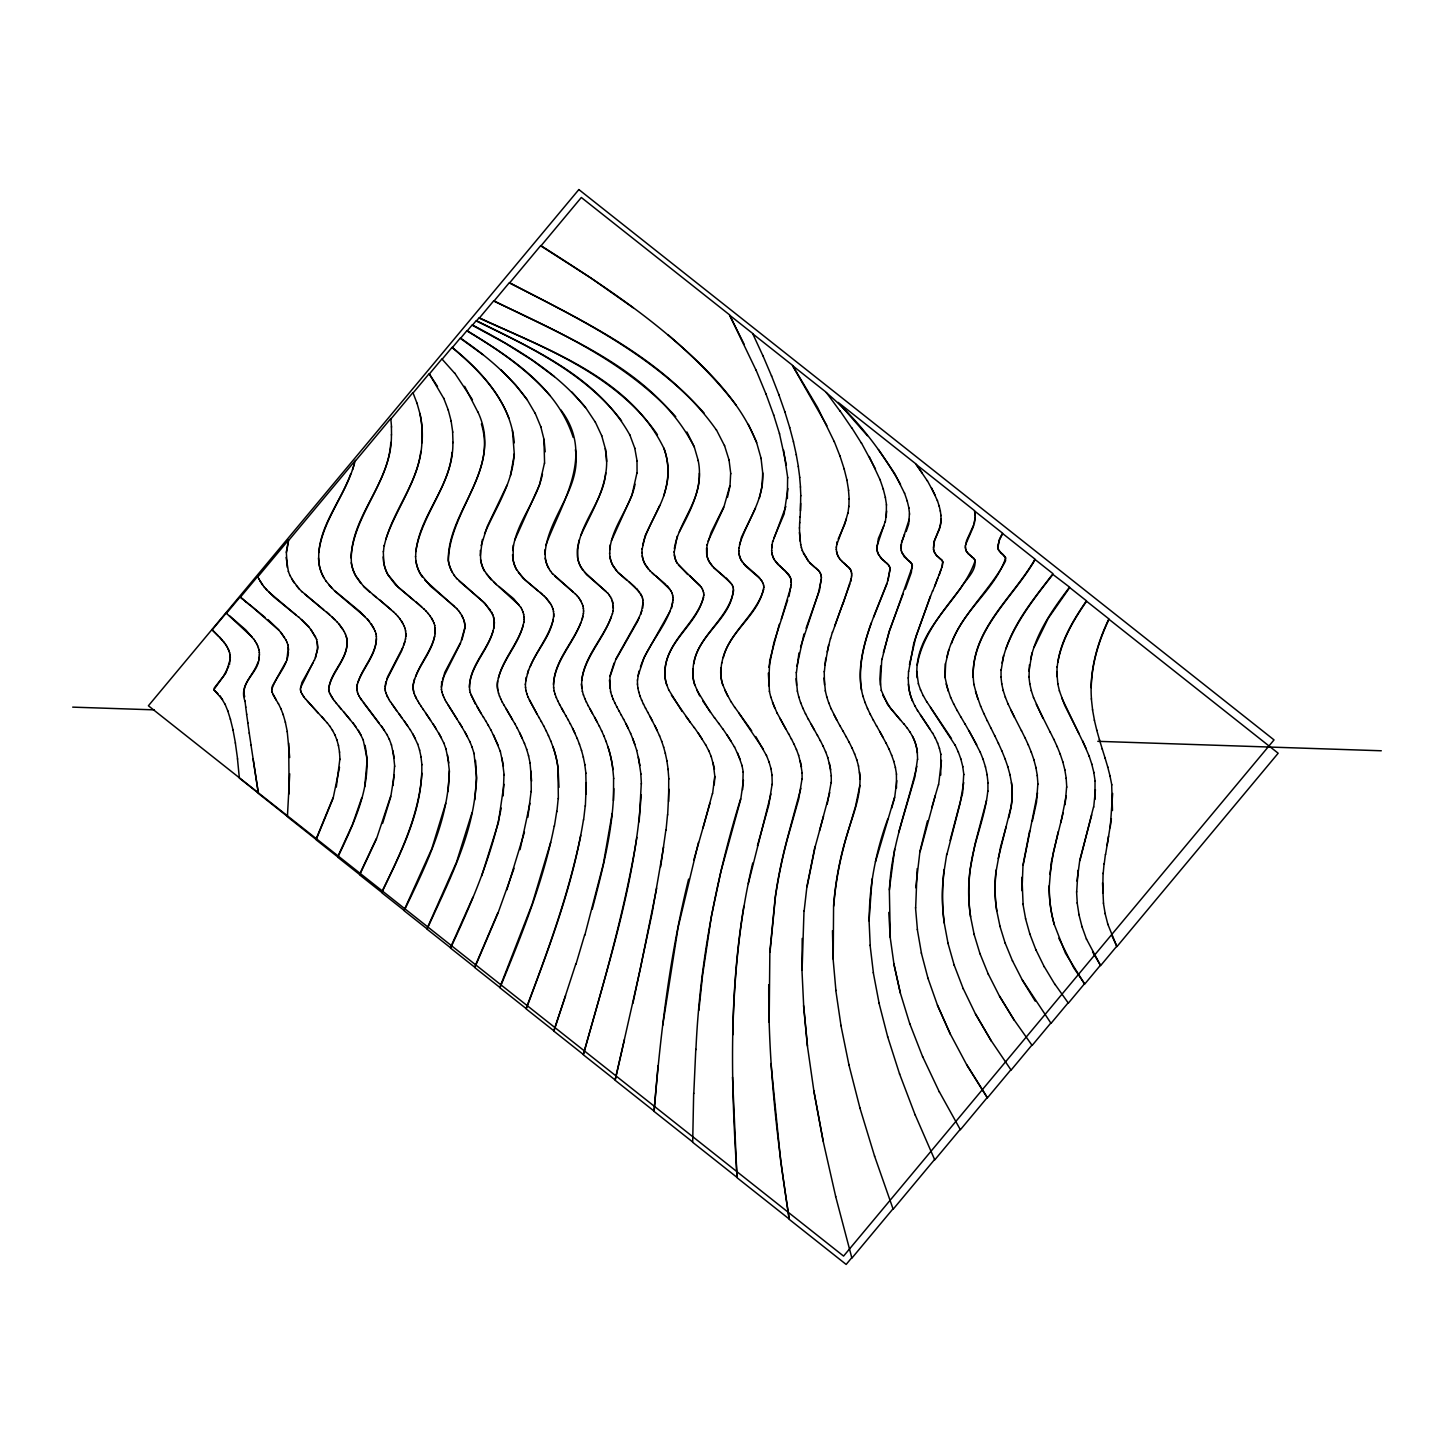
<?xml version="1.0" encoding="UTF-8"?>
<svg xmlns="http://www.w3.org/2000/svg" width="1454" height="1454" viewBox="0 0 1454 1454"><rect width="100%" height="100%" fill="white"/><g stroke="black" fill="none" stroke-linecap="round" stroke-linejoin="round"><path stroke-width="1.5" d="M802.135 779.399L802.026 772.619M941.465 760.369L938.593 784.978M973.089 677.4C972.126 630.273 1011.602 599.048 1033.921 561.698A65.703 63.921 -17.3 0 0 1035.048 559.499L1052.987 573.694M821.346 577.638L819.511 590.251L806.061 628.328M391.526 435.073L391.417 426.694M503.993 774.437L503.193 795.901M637.524 684.361L637.415 679.781M771.711 550.793L771.929 544.578M799.409 527.729L800.136 541.179M915.656 907.968L917.201 868.601M405.83 633.272L405.593 639.197M405.939 636.398L405.521 630.654M469.388 687.342C470.133 663.151 493.506 646.212 494.433 622.058M637.07 473.313L636.997 460.863M800.7 495.505L800.518 510.827M553.738 613.661C553.192 633.635 537.362 648.775 530.274 666.623M553.847 616.732L553.447 611.134M641.287 783.615L639.178 821.819M1021.962 877.235L1023.107 904.515M1021.998 890.739L1023.016 864.803L1029.632 830.979M763.804 586.907C759.715 614.37 730.035 630.382 723.347 657.572M802.208 938.43L801.954 969.945L803.68 1005.986L807.497 1046.08M802.081 970.363L804.007 910.677M831.288 782.761L831.234 775.727M987.938 791.394L987.92 782.615M586.307 782.597L585.362 806.188M586.271 793.884L585.798 773.001M1001.061 677.164L1001.043 669.767M609.444 680.018L610.662 692.031M768.33 673.147L769.493 691.595M796.265 672.311L796.592 685.288M693.667 1093.154L692.686 1142.299L736.996 1177.376L732.507 1077.123M824.218 671.457L824.527 684.852M449.286 770.911C448.504 820.801 425.204 866.711 404.176 910.767L426.949 928.779L456.592 861.931L472.023 812.641M909.441 513.807L908.695 524.076L906.169 531.564M350.941 557.863C353.522 513.716 392.362 480.056 391.399 434.655M383.311 551.411L383.747 562.334A39.385 38.313 -17.3 0 0 388.073 575.039L395.615 584.926L413.663 600.157M415.626 556.755C416.68 518.805 449.05 490.234 452.03 452.358M480.329 550.43L480.711 560.026A34.46 33.515 -17.3 0 0 484.509 571.149M480.329 555.646L482.383 539.525M544.996 549.776L545.359 558.5A31.17 30.334 -17.3 0 0 548.794 568.55M545.014 554.519C546.995 517.46 581.818 488.726 575.402 449.686M609.699 553.411L610.244 544.886M642.05 552.847L642.014 548.776M300.469 689.251L301.85 682.598L313.137 662.551M531.255 791.667L531.055 771.22M668.913 789.195L667.659 815.003M668.64 801.536L668.731 778.653M791.285 584.926L791.103 580.455M1037.847 783.997L1036.52 802.154L1032.322 821.183M1076.687 891.993L1078.032 870.292M643.122 602.447L640.941 614.188M674.202 552.175L677.201 536.199M706.535 548.031L706.662 554.119A22.464 21.865 -17.3 0 0 709.152 561.498L713.696 567.714L724.637 576.874M738.886 551.066L738.868 547.685M848.918 506.774L849.063 498.74M869.201 921.018C869.092 886.249 875.799 851.753 887.74 819.147M289.728 773.801L287.401 816.748L315.972 839.358L332.966 797.973M289.146 793.866L288.692 743.121M441.289 687.16L444.724 672.53L460.391 642.795M613.788 788.541C613.061 829.598 602.628 869.656 592.251 909.132M613.479 800.627L613.588 778.235M732.761 1034.921C734.106 977.179 739.323 919.273 752.754 863.004M800.645 503.338L800.136 517.188M394.579 765.967L393.053 785.487M890.102 569.732L886.958 583.836L873.6 617.296M965.365 545.486L965.529 548.521M339.854 759.152L336.31 787.087M356.848 686.215L357.066 690.432M703.791 594.831C699.174 623.075 667.113 639.742 665.096 669.694A38.404 37.368 -17.3 0 0 666.841 685.143M799.536 528.147L799.645 522.513M908.332 678.164L908.514 671.13M693.794 1093.572L695.794 1049.279M1066.636 786.85L1065.091 804.734M544.596 463.408L543.923 439.253M553.465 684.452C555.046 658.807 576.711 640.451 582.872 616.296M435.309 633.635L434.673 625.22M558.354 798.809L557.954 767.912A105.506 102.634 -17.3 0 0 552.92 746.665M583.49 613.861L583.508 610.771M1103.077 873.109L1102.714 893.229M1112.474 810.532L1111.674 784.56M641.196 794.702C635.289 883.741 606.736 969.291 583.399 1054.841L615.06 1079.904L624.42 1039.646M762.623 472.804C764.604 499.522 746.938 520.768 739.468 544.886M896.773 780.634L894.646 797.737L891.647 808.17M896.482 788.05L896.409 773.91M1057.076 666.732L1056.985 676.692M730.653 473.422L729.999 486.163L727.454 497.413M1091.209 687.706C1091.7 663.878 1098.824 640.705 1109.002 619.313L1278.175 753.227L1116.89 946.645L1107.766 924.09M799.773 522.931L800.009 516.77M1095.425 789.704L1093.699 807.224M1094.971 799.373L1095.026 780.816M851.608 577.056L851.608 574.803M787.868 488.562L784.124 513.971L773.873 538.144M787.359 498.577L787.614 477.475M975.107 517.042L974.38 523.385M525.439 684.471L526.203 677.255M376.441 638.76C375.495 655.954 361.374 668.513 357.32 684.634M421.878 773.146C419.188 815.567 399.977 854.698 381.602 892.265L359.647 874.89L376.477 838.976L390.617 796.392M695.921 1049.697C699.683 964.475 715.513 880.288 740.613 798.864M523.985 622.367L524.076 619.186M770.002 952.079L775.382 897.3A522.949 508.718 -17.3 0 1 787.614 838.231L798.719 798.955L802.008 778.981M503.956 784.306L498.377 822.673L481.674 875.908M886.631 511.063L885.341 521.877M886.304 517.042L886.413 504.665M452.866 442.289C453.866 482.71 421.696 513.062 415.771 551.502M714.75 776.4L712.569 793.848M714.205 784.942L714.877 776.818L713.132 762.532M259.339 654.736L258.83 659.952M673.02 599.557L671.53 608.226M796.41 672.729L798.955 652.955M915.729 887.722L919.946 851.335L927.47 820.91M699.356 473.295C700.555 501.285 678.582 522.277 674.329 548.776M658.062 1065.709L654.009 1111.056L615.187 1080.322L640.123 969.691L656.681 888.14M821.346 579.51L818.329 593.268L800.572 646.957M824.345 671.875L825.763 658.171M917.492 759.097L914.875 777.018L898.808 832.07M945.409 663.587L945.009 677.219L948.117 690.995M1029.432 664.823L1029.032 676.928M1029.014 671.112L1031.995 652.937M531.128 791.249L527.875 817.275M880.706 665.987L879.888 678.818L881.342 690.668M901.153 544.341L901.298 550.448M889.466 889.975C890.975 847.246 907.223 807.406 916.856 766.331M743.448 780.271L740.74 799.282L720.984 871.2L711.315 916.638L702.555 975.307L698.883 1010.385M742.667 789.577L743.158 771.892M613.134 611.007L613.243 605.355M328.713 688.16C331.748 672.53 345.707 660.898 347.124 644.613A22.41 21.81 -17.3 0 0 346.361 636.816L345.361 633.889M448.05 791.612L449.413 771.329L447.541 755.062M876.907 546.359L885.213 521.459M1103.204 873.527L1104.077 863.585M666.023 830.234L667.531 814.585M836.395 547.358L837.122 541.67M1077.032 881.16L1079.759 860.223L1091.718 814.931M791.14 584.508L788.959 596.522M771.729 548.013L772.637 541.288M872.055 878.961L869.074 920.618L870.219 945.591M908.641 671.548L913.839 642.904L930.324 596.267M940.756 775.073L940.756 754.081M385.074 686.815L387.582 676.892L402.758 647.575M556.864 811.75L558.227 798.391M637.543 680.199L638.924 671.076M772.11 784.197L768.784 805.007L757.443 845.774M804.135 911.095L806.952 886.34L814.985 846.537M912.312 566.715L889.321 631.599L883.36 652.682M942.665 562.934L941.865 567.696M514.171 453.921C512.753 483.164 495.723 507.7 484.546 533.763M963.748 782.543L960.131 803.262L946.845 854.698M394.198 774.964L390.762 796.81L382.584 823.455M1049.915 874.436L1053.35 852.371L1063.074 813.077M583.599 820.074L585.235 805.77M1001.17 670.185L1003.569 655.536M230.186 659.662L225.988 672.838L213.956 689.45M474.731 799.954L476.803 777.963L473.968 753.227M339.527 767.33L333.093 798.391L316.1 839.776L337.673 856.86L352.504 824.473L361.755 797.792M1037.556 792.848L1023.143 865.221M1057.203 667.132C1059.493 642.577 1072.816 620.749 1086.447 600.829L1069.69 587.561L1048.279 618.259L1034.03 647.412M987.793 790.976C985.121 818.02 972.999 843.138 970.181 870.219A177.17 172.354 -17.3 0 0 970.636 916.802M286.456 552.484L288.601 540.506L355.412 460.373L352.522 469.842M612.17 813.422L603.337 864.021L584.799 935.285M665.896 829.816L660.643 866.82M662.733 1025.343L678.109 927.379L698.483 842.429M288.437 652.119C287.638 666.55 275.569 676.492 271.734 689.705M318.771 552.502C322.497 520.496 345.361 495.432 353.958 464.953M383.438 551.829L384.129 545.45M513.335 545.123L513.044 559.263A32.824 31.915 -17.3 0 0 516.661 569.841M512.789 550.521C515.807 522.713 536.999 501.194 542.469 473.986M609.808 549.521C612.298 525.803 630.436 507.446 635.053 484.218M642.141 549.194L645.122 535.763L659.716 505.465M768.966 667.35L773.946 642.414L787.686 599.902M831.161 782.343L827.235 804.135M796.956 666.295L803.971 633.98M847.973 513.407L848.791 506.356M997.862 545.559L999.516 539.907A43.965 42.766 -17.3 0 1 1000.188 538.471L1002.678 533.563L1034.921 559.081A65.703 63.921 -17.3 0 1 1033.794 561.28C1010.403 600.375 966.855 634.417 973.962 684.616M707.044 544.559L706.789 554.537A22.464 21.865 -17.3 0 0 709.279 561.916L712.06 565.915M738.995 548.103L741.485 537.162L755.498 508.173M824.927 665.241L828.635 644.922M1104.222 864.003L1105.422 854.243M494.069 628.073L493.669 616.932M851.481 576.638L850.808 581.564M965.492 545.904L966.565 540.597L973.726 524.821M974.962 519.078L973.253 527.02L965.71 544.414M642.759 608.135L642.922 600.084M763.786 589.034C755.916 616.587 726.618 633.617 721.875 662.988M1005.586 560.899L1005.423 557.3L1002.787 554.228M1066.2 795.901L1060.875 822.619M390.781 442.416C388.509 486.109 348.524 518.951 351.414 563.098A41.021 39.912 -17.3 0 0 355.939 576.329L360.901 583.472M581.618 680.672C585.071 655.572 605.337 637.179 612.388 613.461M743.812 906.333C728.908 995.99 731.108 1087.447 737.142 1177.795L789.158 1218.979L780.762 1161.782L770.965 1063.546M1111.401 818.638L1107.094 845.519M1110.22 827.726L1112.655 793.448M441.671 681.417L441.489 689.705M859.877 785.451L855.515 806.388L843.447 847.064A344.362 334.983 -17.3 0 0 833.578 905.733L833.215 959.077M663.569 847.028L652.155 912.894L632.89 1003.387M721.747 662.57L721.02 668.44A41.966 40.821 -17.3 0 0 722.838 685.052M881.796 659.207L880.379 685.161M529.928 803.299L520.059 849.627M909.295 519.078L901.734 542.524M636.943 472.895L631.963 495.232L611.462 540.706M583.363 613.443L582.182 619.749M946.718 854.28L944.282 869.946A209.176 203.487 -17.3 0 0 944.3 923.054M356.975 686.633L357.193 684.216M636.852 837.413C624.766 911.04 603.792 982.813 583.272 1054.423L553.901 1031.177L575.839 963.82M909.422 664.696L916.038 636.125L932.541 590.887M894.664 849.263L889.339 889.557L890.302 937.557M1105.567 854.661L1108.566 836.123M554.374 826.345L556.737 811.332M364.7 786.814L367.244 759.297L363.137 739.613M790.885 586.925L781.289 619.24M583.472 819.656C573.094 884.995 549.212 947.226 526.221 1008.949L553.774 1030.759L565.57 995.717M807.079 886.758L815.112 846.955L823.527 816.203M544.468 462.99L539.525 484.8L514.752 540.125M703.681 597.14C695.903 623.566 667.586 640.396 664.969 669.276A38.404 37.368 -17.3 0 0 666.714 684.725L668.895 690.323M259.139 657.153C259.103 672.33 240.546 680.999 244.672 696.72M300.505 687.778L314.337 659.971M525.676 681.144L528.547 669.985M917.22 665.132C922.345 635.144 942.974 611.298 960.876 587.834C965.929 579.292 976.906 570.677 974.816 559.772M523.858 621.967C520.15 642.504 503.756 658.044 498.395 678.109M672.802 602.101C667.277 625.983 647.902 643.74 640.451 667.004M1057.84 662.297C1061.838 639.833 1073.743 619.749 1086.574 601.247L1108.875 618.895C1096.97 643.777 1089.264 671.384 1091.481 699.174M420.842 451.394C416.48 485.745 391.453 512.59 384.256 545.868M501.212 808.079C491.507 856.988 471.532 903.134 450.558 948.117L474.658 967.183L497.795 912.912M881.924 659.625L889.194 631.181L903.225 593.668M605.718 472.841C603.21 503.32 575.439 526.584 577.692 557.736A29.534 28.735 -17.3 0 0 580.946 567.26L582.618 569.932M612.516 613.879L613.006 610.589M836.668 544.832L846.41 518.733M851.172 578.747L843.029 603.864M770.929 793.939L748.319 883.632M942.337 565.969L942.665 561.971M580.746 835.341C568.532 894.755 547.522 951.916 526.075 1008.531L499.94 987.829C521.532 935.195 543.233 881.96 554.247 825.927M759.37 498.086L761.951 486.345L762.75 473.222L761.042 458.246M800.863 788.322L787.486 837.813A522.949 508.718 -17.3 0 0 775.255 896.882L769.857 951.661L769.166 1022.271M920.073 851.753L935.304 795.538M1008.803 817.711L1010.821 808.588A80.661 78.461 -17.3 0 0 1011.53 783.015L1009.894 774.455M638.052 675.91L644.122 657.408L670.185 611.007M986.539 800.463L975.107 843.72L970.054 869.801A177.17 172.354 -17.3 0 0 970.49 916.383L974.198 934.668M998.189 858.623L1010.694 808.17A80.661 78.461 -17.3 0 0 1011.402 782.597M1079.904 860.641L1093.572 806.806M229.514 664.569L230.041 655.009M405.466 638.779L404.03 645.013M1002.079 663.097C1008.731 628.91 1031.758 601.356 1052.405 574.457M729.872 485.745L723.71 507.646L708.098 541.197M385.746 681.89L385.092 688.942M553.374 619.131C548.376 639.015 533.109 654.445 527.348 674.074M688.614 879.088C669.803 955.26 660.461 1033.376 654.136 1111.474L692.558 1141.881M481.165 545.632L487.181 526.657L507.01 485.218M545.777 545.468C561.953 501.884 595.431 454.938 560.644 409.683M579.092 540.088L577.329 549.448L577.565 557.318A29.534 28.735 -17.3 0 0 580.818 566.842L586.598 574.675L606.009 591.396M610.117 676.346L616.078 658.644L639.342 617.15M642.686 545.214C647.666 523.967 663.006 506.628 666.55 484.8A70.537 68.611 -17.3 0 0 663.86 448.105M510.463 475.731L514.316 454.32L512.444 430.384M827.199 651.937L830.434 638.415M829.761 792.539L819.493 830.779M445.742 803.28L431.802 848.718L404.048 910.349L381.73 892.683C400.959 852.498 422.95 810.151 421.787 764.404M707.171 544.977L711.206 532.237L723.583 507.228M847.846 512.989L844.792 524.149L838.158 539.107M712.442 793.43L702.991 827.998M875.453 861.822L894.519 797.319M1030.613 659.316C1036.502 632.126 1053.078 608.935 1069.562 587.143L1052.878 574.421M1058.203 831.706L1051.206 862.749L1049.297 886.195A143.492 139.584 -17.3 0 0 1054.314 924.653M550.684 842.339L532.237 903.934L499.812 987.411L474.786 967.601L497.922 913.33L514.062 868.274M785.869 506.446L772.765 541.706M524.458 832.124L506.846 889.884M434.691 636.07C430.566 653.5 416.589 666.895 413.354 684.58A20.574 20.011 -17.3 0 0 413.681 691.613M950.062 840.539L962.621 792.993L963.729 774.291M663.769 495.923L666.677 485.218A70.537 68.611 -17.3 0 0 663.987 448.523C629.546 377.095 546.141 349.323 479.148 317.717L476.385 321.043C529.074 346.543 585.29 373.06 621.567 420.842M693.885 663.806C697.775 634.108 733.343 617.514 733.289 587.779M693.831 859.932L709.952 803.371M1006.132 826.763L1000.534 847.119L996.281 870.401A152.615 148.472 -17.3 0 0 996.826 910.949M938.466 784.56L931.65 808.042M414.481 679.018L413.227 684.162A20.574 20.011 -17.3 0 0 413.554 691.195L414.335 693.921M523.313 624.875C517.624 644.94 501.339 660.625 497.722 681.381A27.753 26.99 -17.3 0 0 497.886 690.486M948.79 649.865L945.536 664.005L945.136 677.619M946.899 657.135C955.423 619.495 987.248 594.522 1005.041 561.935M575.966 964.238L584.653 934.867M849.954 583.872L834.614 626.22M830.561 638.815L832.397 632.017M888.03 580.728L889.993 568.387M404.812 641.65L401.577 651.01L386.673 679.872M286.874 660.043L288.31 647.085M941.738 567.278L939.266 575.021M385.783 539.379C396.742 506.646 420.551 478.093 421.914 442.361A103.761 100.926 -17.3 0 0 419.842 413.427M779.271 624.311L769.693 660.661L768.675 685.743M832.524 632.435L842.902 603.446M493.16 630.673C487.326 651.138 467.679 667.695 469.678 690.087M871.2 623.021C863.058 646.339 856.115 672.021 863.058 696.539M442.543 679L460.518 643.213L464.844 627.619A23.064 22.446 -17.3 0 0 463.771 619.822M315.536 657.79L317.881 647.303L316.59 639.251M641.905 610.644L637.688 621.149L616.205 659.062M258.067 661.897C253.923 675.565 238.62 685.416 245.126 701.428M941.065 569.332L934.686 586.435M886.831 583.418C873.818 617.477 855.915 652.737 861.55 690.232M357.902 682.544C363.482 666.932 377.495 653.628 376.313 636.107M461.936 639.978L464.971 628.037A23.064 22.446 -17.3 0 0 463.899 620.24L461.627 615.06M905.297 589.215L911.349 572.44L912.185 564.497M1005.95 648.775C1016.037 621.349 1034.394 598.139 1052.187 575.33M614.079 663.06L609.989 675.928L609.88 688.251M228.714 666.332L223.552 676.074L214.374 687.833L214.138 690.323M611.425 616.551C602.447 640.596 579.782 660.825 581.782 688.069M937.848 577.91L932.668 591.305M883.887 525.676L878.361 538.507L876.926 548.449M350.723 473.822C339.963 503.647 315.409 530.365 319.08 563.879A42.657 41.494 -17.3 0 0 323.788 577.62M314.464 660.389L317.535 649.502L317.299 641.777M580.964 535.217C593.341 507.9 611.916 480.129 605.282 448.595M472.932 897.263L450.431 947.699L427.076 929.197C450.885 876.308 481.347 820.274 475.476 760.351M415.644 676.673C421.951 660.407 436.291 646.212 435.164 627.783M580.873 622.548C572.276 644.34 552.247 663.115 553.683 687.887M376.35 838.558L359.52 874.472L337.801 857.278C353.958 822.819 373.151 784.397 365.009 745.266M285.802 662.097L272.243 686.379L271.953 692.213M904.624 534.272L901.607 542.106L901.08 548.721M951.516 643.468C962.439 610.898 994.809 589.924 1005.623 558.191M679.345 531.855C690.923 509.99 703.572 486.072 698.174 460.464M1001.479 535.29L1002.551 533.145L974.562 510.99M1001.261 535.708L1000.061 538.053A43.965 42.766 -17.3 0 0 999.371 539.489L997.898 547.74A8.033 7.815 -17.3 0 0 998.771 550.375M226.315 613.497L240.219 596.812A119.246 116.011 -17.3 0 0 242.218 598.575L245.708 601.847M257.812 576.856L288.474 540.088L286.329 552.066L287.274 567.442M355.539 460.791L390.799 418.516L391.544 427.112M390.944 418.934L412.918 392.58L417.134 403.576M413.045 392.998L429.184 373.642L443.797 398.505M442.034 359.374L452.103 347.306C481.692 371.479 510.99 402.867 514.28 442.834M851.771 1257.71L846.155 1264.435L789.286 1219.397C777.145 1141.754 768.166 1063.347 768.748 984.667M893.029 1208.801L851.899 1258.11L835.596 1196.242M934.631 1159.474L893.156 1209.219L874.508 1155.93M960.258 1129.322L934.758 1159.892L915.075 1114.655M1010.966 1069.671L987.393 1097.915L966.892 1065.146L950.28 1033.958L937.448 1005.096M1031.976 1045.026L1011.093 1070.089L991.264 1040.81L975.47 1013.82M1050.897 1022.925L1032.122 1045.444L1014.001 1019.727L999.534 996.081M1068.236 1002.715L1051.024 1023.343L1022.362 979.978M72.7 707.135L154.342 709.861M1097.806 741.322L1381.3 750.773M633.144 307.739L590.906 278.023L540.906 245.962L581.327 197.49L729.454 314.755L756.225 370.552M908.823 560.681L912.021 564.079M482.783 354.576L460.464 338.418L466.97 330.603C509.518 356.757 557.245 387.164 573.185 437.4M554.374 376.641L532.182 360.174L504.974 343.071L472.35 325.296L476.258 320.625C532.836 348.869 597.812 377.059 629.855 435.037M972.399 557.391L967.001 552.175M940.938 559.445L937.067 555.901M910.458 562.207L905.224 557.664M908.096 560.462L902.08 553.083M689.541 575.711L701.373 587.307M752.718 333.802L792.375 365.19L817.457 407.284L834.36 441.871M826.308 392.689C856.461 417.952 881.142 450.14 900.517 484.346M250.324 605.227L278.805 630.182M287.274 816.33L258.43 793.502L250.979 744.921M249.779 605.118L242.891 599.157M973.162 558.009L969.073 554.465M656.172 576.22L670.149 589.597M627.019 580.419L618.423 572.967L612.952 565.533A27.899 27.135 -17.3 0 1 609.88 556.555M498.904 586.435L513.716 598.757L520.823 607.518M373.096 594.631L390.962 609.571M376.422 597.594L363.645 586.216M379.421 599.648L393.452 611.898M214.792 690.741L222.571 699.683M537.98 590.797L522.931 578.092L516.534 569.423A32.824 31.915 -17.3 0 1 512.917 558.845L512.535 554.665M629.019 581.691L639.669 592.323M323.606 609.753L301.796 591.451M246.271 601.974L264.973 617.314M229.35 615.624L245.871 630L253.868 639.396M1001.479 553.174L1005.55 557.718M1002.26 554.119L999.116 550.702M687.669 574.548L677.001 562.789A24.1 23.446 -17.3 0 1 674.329 554.883M814.967 567.533L809.733 562.88L803.299 553.065M783.651 569.677L775.291 561.135M885.795 562.571L882.596 559.517M295.798 614.806L273.752 596.903L265.41 588.361M847.355 566.26L841.557 560.862M843.902 563.062L849.936 568.896A9.051 8.797 -17.3 0 1 851.462 572.204M416.335 602.047L424.059 609.226M883.65 560.462L887.558 564.097M298.815 617.368L268.572 591.778M304.704 594.123L329.531 614.769M326.514 611.861L334.802 619.677M784.815 570.332L790.485 577.674M937.866 556.664L941.992 560.408M816.021 568.096L818.22 570.404M817.239 569.459L809.605 562.462M540.161 592.305L544.559 596.576M542.506 594.65L525.239 580.055L518.387 572.403M652.083 572.731L665.859 584.581M654.245 574.93L650.12 570.84M493.542 581.873L519.369 605.373M496.323 584.635L486.345 573.839M370.007 592.396L363.773 586.634L355.812 575.911A41.021 39.912 -17.3 0 1 351.286 562.68M335.002 591.015L360.119 611.752L369.552 621.676M267.954 619.549L278.659 629.764L284.548 637.615M573.33 592.123L552.447 573.548M421.678 606.972L398.414 587.361L387.945 574.621A39.385 38.313 -17.3 0 1 383.602 561.916L383.165 556.9M668.04 334.802C703.173 365.245 738.959 398.469 756.625 442.543M298.67 616.95L309.048 627.346M218.027 693.812L214.011 689.905M779.308 565.661L788.268 573.93M886.595 562.934L888.303 564.879M635.016 587.089L618.295 572.549M211.993 629.527L222.426 640.414M726.218 577.91L731.853 584.581M973.035 557.591L974.471 559.372M301.523 619.477L308.92 626.928L315.718 637.179M575.293 593.977L554.628 575.966M332.13 616.823L337.164 622.094M713.569 567.296L730.726 582.909M454.666 606.554L430.257 585.944L420.097 573.33A37.749 36.713 -17.3 0 1 415.935 561.153M1000.952 553.029L998.644 549.957A8.033 7.815 -17.3 0 1 997.771 547.322L997.698 546.286M459.137 581.091L485.145 603.465L492.979 614.933M365.281 616.932L335.129 591.433L328.822 584.635M842.847 562.425L840.448 559.608M882.742 559.935L879.615 556.137M848.173 566.697L849.808 568.478A9.051 8.797 -17.3 0 1 851.335 571.785L851.68 573.603M393.325 611.48L395.779 614.206M301.941 591.869L296.38 585.617M218.445 636.016L212.12 629.927L226.17 613.079L252.196 637.179M941.374 559.499L942.374 560.953M423.932 608.808L426.258 611.462M500.976 369.77L515.607 384.819L526.911 399.287L535.308 413.608M544.432 596.176L549.739 602.574M575.148 593.577L577.074 595.867M456.756 608.735L424.659 579.892M675.746 416.716C626.965 362.519 558.718 331.657 493.924 301.16L509.391 282.603C583.908 321.734 666.641 359.156 716.458 430.111M549.957 395.524C526.784 368.898 497.213 348.978 467.097 331.021L472.223 324.878C513.589 346.724 555.501 370.825 585.489 407.593M318.208 713.114L305.504 698.865M760.133 578.728L745.538 566.006L741.286 560.208A20.847 20.283 -17.3 0 1 738.977 553.356M704.154 413.136C651.465 354.158 578.91 318.353 509.518 283.021L540.761 245.544C611.607 290.691 684.452 337.746 736.197 405.248M607.681 593.196L584.399 571.967M321.625 716.477L327.205 722.983M324.442 719.803L307.376 701.082M968.455 554.174L966.456 551.284M395.652 613.788L397.887 616.514M743.885 563.916L758.661 576.856L762.332 581.836M454.702 373.278L441.907 358.956L429.312 374.06L437.509 386.473M650.265 571.258L645.103 564.243A26.263 25.536 -17.3 0 1 642.214 555.773M491.107 579.801L484.382 570.731A34.46 33.515 -17.3 0 1 480.583 559.626M456.611 578.31L483.128 601.774L490.561 610.353M331.948 588.343L326.078 581.073M219.718 637.07L224.679 643.286M937.194 556.319L935.558 554.083M900.571 720.203L887.667 704.645L881.215 690.25M778.017 564.697L774.164 559.354A20.938 20.374 -17.3 0 1 771.874 552.92M636.598 588.379L641.832 596.195M881.687 558.899L878.779 554.792A16.03 15.594 -17.3 0 1 877.016 549.957M267.1 590.524L263.919 586.562M571.876 392.035L585.362 407.175L595.268 422.078M337.019 621.676L342.908 629.364M426.131 611.043L428.258 613.733M818.093 569.986L819.093 571.404M299.142 589.034L291.781 578.983M903.915 724.056L890.484 708.298L882.796 695.285M546.341 598.121L551.066 604.682M667.313 585.78L671.221 591.414M910.967 562.353L912.458 565.915M700.137 585.58L678.4 565.024M343.798 711.951L355.812 726.709M456.611 608.317L458.628 610.934M367.389 618.895L374.223 628.928M350.396 719.948L338.528 705.772M867.402 435.709L838.176 402.394L915.856 463.881L927.434 481.001M341.145 709.116L336.328 703.118M973.726 558.227L974.943 560.19M576.947 595.449L578.692 597.794M397.76 616.096L399.814 618.859M607.554 592.778L609.171 595.068M808.388 561.408L802.263 550.466M903.788 723.638L907.132 728.054M339.164 624.093L344.325 631.818M334.42 700.701L336.456 703.536M428.13 613.315L430.057 616.023M305.631 699.283L302.668 695.048M527.039 399.705C509.245 374.859 485.363 355.194 460.336 338L452.23 347.724C475.603 366.971 497.904 389.472 508.955 418.261M888.176 564.461L889.484 566.606M280.822 632.254L285.947 640.069M352.958 722.747L361.028 735.052M379.04 723.001L360.174 697.902M936.412 555.446L934.886 553.029A13.068 12.723 -17.3 0 1 933.468 549.176M904.461 557.118L901.553 551.629M648.411 569.223L645.231 564.661A26.263 25.536 -17.3 0 1 642.341 556.191L641.905 552.429M616.46 570.804L613.097 565.951A27.899 27.135 -17.3 0 1 610.026 556.973L609.571 552.993M550.448 570.949L552.575 573.966M454.284 575.293L456.738 578.728M327.077 722.565L329.931 726.527M839.394 558.245L840.576 560.026M264.065 586.98L259.902 580.746M685.997 716.458L694.394 727.872M690.268 722.329L671.403 695.139M223.462 641.432L225.679 644.704M454.575 372.86L472.441 399.723M458.501 610.516L460.318 613.188M363.318 702.536L384.401 730.435M714.477 717.567L718.839 723.656M840.176 411.3L826.181 392.271L792.503 365.608L826.926 425.713M334.547 701.119L330.349 694.594M714.605 717.985L702.755 700.919M310.956 629.382L316.718 639.669M718.712 723.238L723.056 729.399M738.723 712.878L763.405 749.319M398.905 713.587L407.665 726.055M401.704 717.658L392.235 704.354M396.597 710.661L390.454 701.755M751.718 730.908L734.688 707.135M1054.895 984.194L1068.363 1003.133L1084.539 983.722L1073.797 967.91L1058.821 938.193M922.236 473.023L915.984 464.299L974.434 510.572L975.198 515.37M682.09 711.46L668.767 689.905M694.267 727.454L702.209 739.195M578.565 597.376L581.327 601.847M399.686 618.441L402.94 623.602M878.452 449.559L894.828 473.768L904.588 493.342M818.966 570.986L819.856 572.476M710.479 712.369L696.811 690.068M657.499 434.801C616.096 374.441 543.414 347.142 479.275 318.135L493.797 300.742C566.497 337.473 655.063 370.207 694.34 447.123M722.929 728.981L731.017 741.14M404.448 721.257L410.301 729.926M907.005 727.636L910.077 732.271M381.566 726.128L387 734.761M304.068 697.284L301.687 693.376M840.048 410.882L851.844 428.148M262.629 585.108L258.739 578.637M220.045 695.794L225.152 704.518M930.451 707.462L955.169 745.284M920.382 714.877L932.65 733.325M423.187 709.225L436.309 729.108M425.568 712.896L430.602 720.312M929.742 728.708L917.474 710.352M421.133 706.19L423.314 709.643M253.741 638.978L255.359 641.577M609.044 594.65L610.48 596.994M429.93 615.605L432.947 620.713M698.283 733.07L705.699 744.975M332.911 698.92L329.513 692.813M730.962 701.446L734.815 707.553M727.018 734.797L734.561 747.156M419.297 703.372L421.278 706.608M329.804 726.109L332.53 730.508M371.224 623.657L375.259 631.418M361.755 700.537L358.993 695.812M926.652 701.537L951.498 738.632M755.753 736.524L766.531 755.662M456.938 718.894L446.433 702.155M225.552 644.286L226.588 646.121M851.717 427.73L861.513 443.306M433.256 724.11L441.416 737.96M276.333 700.228L271.825 691.795M294.09 582.836L289.891 575.275M839.521 558.663L838.449 556.755A17.666 17.175 -17.3 0 1 836.523 551.393M460.191 612.77L462.972 617.823M448.141 705.008L462.172 727.382M388.927 699.319L390.599 702.173M761.187 579.819L763.114 583.527M742.63 562.553L741.413 560.626A20.847 20.283 -17.3 0 1 739.105 553.774L738.759 550.648M550.575 571.367L548.667 568.132A31.17 30.334 -17.3 0 1 545.232 558.082M454.411 575.711L452.23 572.022A36.096 35.114 -17.3 0 1 448.268 560.39C447.832 512.517 497.032 474.422 481.401 423.914M422.369 577.147L420.224 573.73A37.749 36.713 -17.3 0 1 416.062 561.571L415.499 556.337M326.205 581.491L323.66 577.22A42.657 41.494 -17.3 0 1 318.953 563.461L318.462 558.009M966.765 1064.728L987.266 1097.497L960.385 1129.74L939.302 1091.736M481.219 713.714L471.041 695.103M483.51 717.385L476.985 706.626M410.173 729.508L415.444 738.923M1035.212 1001.115L1022.489 980.396L1012.438 960.694M417.68 700.737L419.424 703.791M1014.129 1020.145L999.661 996.499L988.266 974.016M1044.208 966.565L1055.022 984.612M483.382 716.967L485.89 721.348M459.373 722.547L467.443 736.742M789.013 574.657L790.94 579.183M401.359 620.785L404.121 626.038M505.81 708.243L514.843 723.783M960.967 717.04L965.074 724.165M964.947 723.747L976.779 744.921M1092.536 951.843L1100.46 965.22L1084.666 984.14L1065.418 953.152L1054.186 924.235A143.492 139.584 -17.3 0 1 1049.17 885.777M464.626 386.31L477.966 412.264M512.48 719.621L503.92 704.99M278.55 703.99L272.752 694.194M731.089 701.864L724.855 690.214M991.392 1041.228L975.598 1014.238L963.22 988.593M579.982 599.375L582.291 604.01M536.908 713.932L527.875 696.702M485.763 720.93L488.399 725.619M255.232 641.178L256.631 643.777M927.307 480.583L934.977 494.887M539.143 717.785L529.256 699.865M226.46 645.703L227.406 647.521M888.83 565.279L889.866 567.642M909.95 731.853L912.694 736.814A47.037 45.746 -17.3 0 1 917.419 752.99M861.386 442.888L875.472 469.042M957.168 710.388L961.094 717.458M968.982 730.544L980.196 752.118M914.802 705.663L917.601 710.77M358.375 730.217L363.282 740.031M923.29 695.63L926.78 701.955M839.812 725.401L843.12 731.38M811.277 724.383L817.493 735.524M814.458 730.162L808.297 719.021M785.76 728.908L777.145 713.023M565.824 715.768L561.426 707.825M876.508 725.728L883.141 737.669M788.686 734.07L779.853 718.221M701.246 586.889L702.409 589.124M539.016 717.367L541.451 721.875M842.975 730.962L846.264 736.942M563.625 711.915L559.517 704.299M389.054 699.737L386.582 694.83M879.779 731.489L886.231 743.485M565.679 715.35L568.096 719.821M431.493 617.932L434.019 623.13M417.807 701.155L415.117 695.83M873.291 719.966L876.635 726.146M839.939 725.819L833.76 714.223M590.179 709.243L597.049 721.856M592.469 713.55L588.161 705.517M488.253 725.201L490.961 730.235M444.924 699.447L446.56 702.573M932.523 732.907L935.322 738.159M618.931 710.661L621.312 715.168M475.313 703.99L470.169 692.395M438.744 732.907L443.815 743.103M621.167 714.75L623.639 719.421M647.684 712.096L652.537 721.257M594.595 717.186L599.393 726.346M520.696 607.1L522.022 609.735M502.212 701.864L504.065 705.408M464.826 731.762L469.878 741.758M817.366 735.106L820.438 740.94M788.541 733.652L791.503 739.25M514.716 723.365L517.279 728.254M567.969 719.403L570.422 724.11M819.729 572.058L820.492 573.639M846.119 736.542L849.281 742.576M610.353 596.576L611.571 599.012M650.011 716.386L657.335 730.835M541.324 721.457L543.796 726.237M616.805 706.717L619.059 711.079M645.449 707.934L647.812 712.496M953.642 703.791L957.295 710.806M412.791 733.761L417.734 744.248M623.512 719.003L628.364 728.581M332.403 730.09L334.911 734.997M870.237 714.132L873.436 720.366M490.834 729.817L498.304 745.593M836.85 720.239L831.07 708.534M805.461 713.623L808.424 719.439M1050.297 732.38L1036.248 704.263M1021.562 730.962L1011.003 710.297M705.572 744.557L708.77 750.864M1079.05 733.797L1064.673 705.263L1059.348 690.705M716.331 429.693L724.601 445.869M227.278 647.103L228.751 650.302M731.726 584.163L732.761 586.326M570.295 723.692L575.075 733.561M517.151 727.836L522.222 738.287M734.415 746.738L740.213 759.497M643.395 703.881L645.576 708.352M543.669 725.819L546.177 730.908M869.201 456.483L880.088 479.82M614.86 702.882L616.932 707.135M931.523 487.853L937.485 500.885M1043.009 718.403L1033.485 697.411M820.31 740.522L823.2 746.429M791.376 738.832L794.157 744.521M699.665 695.884L694.703 684.67A40.185 39.094 -17.3 0 1 692.922 668.658M586.326 701.864L588.288 705.917M1050.17 731.962L1053.896 739.541M1021.417 730.544L1025.052 737.923M1014.474 717.385L1007.949 703.663M744.139 344.289L729.581 315.173L752.59 333.384L762.932 355.83M625.874 723.474L630.654 733.561M557.791 700.864L559.645 704.717M990.956 728.054L994.827 735.978M686.888 431.983L694.212 446.705L698.32 460.882M550.939 604.264L552.156 606.881M987.284 720.639L991.083 728.472M849.154 742.158L852.117 748.283M727.782 696.23L722.711 684.634A41.966 40.821 -17.3 0 1 720.893 668.04M386.873 734.343L389.418 739.613M1035.902 949.753L1044.335 966.965M500.721 698.847L502.357 702.282M278.405 703.572L280.895 708.77M640.723 593.795L642.559 598.285M886.104 743.085L889.121 749.392M493.451 734.815L500.412 751.645M443.652 696.829L445.051 699.865M599.266 725.928L601.702 731.126M258.867 579.056L257.667 576.438L240.346 597.231A119.246 116.011 -17.3 0 0 242.345 598.993M994.7 735.56L998.48 743.539M654.827 725.51L659.607 736.015M416.407 698.647L414.208 693.503M256.504 643.359L257.685 645.939M914.929 706.081L912.458 700.755A54.489 52.998 -17.3 0 1 908.405 684.071M387.764 697.429L385.783 692.704M965.983 550.321L966.583 551.702M983.758 713.278L987.411 721.057M867.438 708.243L870.364 714.55M519.623 732.671L524.53 743.612M1086.411 938.92L1100.587 965.638L1116.763 946.227L1111.619 935.031M802.862 708.134L805.589 714.041M922.563 1056.458L939.429 1092.136M572.622 728.254L577.329 738.777M920.473 689.65L923.417 696.03M777.272 713.441L772.492 702.373M950.552 697.175L953.769 704.209M595.14 421.66L601.774 435.873M546.05 730.49L548.54 735.924M358.047 693.812L359.12 696.212M344.198 631.399L345.489 634.308M491.761 612.189L494.324 619.858M1024.925 737.505L1028.36 745.048M955.042 744.866L958.368 752.172M641.559 699.901L643.522 704.299M1053.768 739.123L1057.276 746.883M1082.594 740.758L1089.282 756.462M1086.174 748.719L1061.674 697.793M748.374 424.35L756.498 442.125L761.169 458.664M285.82 639.669L287.074 642.541M935.195 737.741L937.648 743.248M613.134 699.101L614.987 703.3M998.353 743.121L1001.951 751.209M300.978 691.795L301.814 693.794M584.726 698.302L586.453 702.282M227.987 648.502L229.259 651.683M794.029 744.103L796.556 749.9M823.055 746.011L825.69 752.027M950.407 1034.376L937.576 1005.514L927.906 978.088M671.094 590.996L672.075 593.359M601.574 730.708L603.973 736.215M556.3 697.502L557.918 701.282M980.541 705.953L983.904 713.696M851.989 747.865L854.661 754.081M548.412 735.524L550.866 741.34M762.805 355.412L771.62 376.15M888.994 748.974L891.684 755.389M499.467 695.903L500.848 699.265M708.643 750.446L711.333 756.843M535.163 413.19L540.87 426.931M521.895 609.335L522.986 612.043M756.098 370.134L766.022 394.143M630.527 733.143L634.907 744.484M942.247 560.553L942.646 561.607M1005.041 942.755L1012.566 961.112M864.966 702.246L867.565 708.661M1028.232 744.63L1031.359 752.39M828.689 702.736L831.197 708.952M737.523 752.845L742.122 765.84M225.025 704.099L227.824 711.006M800.591 702.555L802.99 708.552M702.264 588.706L703.191 591.051M1001.824 750.791L1005.114 758.97M979.887 953.424L988.393 974.434M1057.149 746.465L1060.329 754.426M774.8 708.171L770.693 696.866M469.751 741.34L472.15 747.356M442.634 694.303L443.779 697.248M611.443 598.612L613.043 603.392M1005.296 697.029L1008.076 704.081M980.069 751.7L983.158 759.515M334.765 734.579L336.928 740.068M639.978 695.957L641.687 700.319M766.403 755.244L769.093 762.132M603.828 735.797L606.118 741.631M834.232 441.453L840.067 456.302M909.659 1023.434L922.69 1056.876M288.328 571.313L290.018 575.693M771.492 375.732L778.908 394.834M659.48 735.597L661.752 741.504M611.68 695.357L613.261 699.519M443.67 398.087L448.305 410.137M980.668 706.371L975.452 691.432M950.68 697.593L946.1 683.925M280.767 708.352L283.257 714.823M1029.741 933.777L1036.03 950.171M954.151 965.038L963.348 989.011M577.202 738.359L579.492 744.393M550.721 740.922L553.065 747.083A105.506 102.634 -17.3 0 1 558.082 768.33L558.972 787.359M389.29 739.214L391.526 745.12M899.517 1073.779L915.202 1115.073M583.381 694.758L584.853 698.72M796.428 749.482L798.646 755.408M820.365 573.221L820.983 574.93M257.54 645.521L258.485 648.12M825.563 751.627L827.835 757.77M629.727 434.619L634.889 448.504M524.403 743.212L526.712 749.482M552.029 606.463L553.011 609.153M555.083 694.176L556.428 697.92M765.894 393.725L773.746 415.226M443.688 742.703L445.942 748.919M854.534 753.681L856.842 760.042M632.726 738.432L636.761 750.5M403.994 625.62L405.03 628.528M958.241 751.754L960.967 759.351M1081.921 926.452L1086.538 939.339M526.766 693.576L528.02 697.12M732.634 585.907L733.416 588.198M357.375 691.904L358.175 694.23M918.346 683.616L920.6 690.068M891.556 754.971L893.846 761.532M778.762 394.416L784.906 411.991M937.503 742.83L939.52 748.665M1004.987 758.57L1007.84 766.858M904.461 492.924L907.332 501.248M605.991 741.213L608.135 747.447A122.409 119.083 -17.3 0 1 612.934 769.529M879.961 479.42L883.36 489.362M1031.231 751.972L1033.958 759.951M498.468 692.976L499.594 696.321M286.947 642.123L287.91 645.013M1060.184 754.008L1062.91 762.205M965.638 549.267L966.11 550.739M661.625 741.086L663.696 747.338M579.364 743.975L581.564 750.573M862.931 696.121L865.094 702.664M826.726 696.811L828.816 703.154M328.949 691.104L329.64 693.231M937.357 500.485L939.266 506.319M798.719 696.829L800.718 702.973M1089.137 756.044L1091.881 764.441M839.939 455.884L844.229 469.133M1031.249 690.523L1033.612 697.829M1003.151 690.341L1005.423 697.447M887.612 1036.611L899.644 1074.197M582.163 603.592L583.018 606.282M417.589 743.83L419.643 750.264M711.188 756.425L714.477 769.148M638.742 691.995L640.123 696.375M227.678 710.588L230.477 719.439M977.87 699.101L973.816 684.198M724.474 445.451L729.181 460.427M433.874 622.73L434.801 625.638M1102.223 748.883L1105.185 758.388M983.013 759.097L985.521 767.112M801.372 547.558L802.408 550.884M773.619 414.808L779.58 433.983M472.005 746.938L474.095 753.645M999.879 926.053L1005.168 943.173M784.778 411.573L789.74 427.676M1099.388 739.595L1102.35 749.301M909.786 1023.852L900.208 992.591L893.846 963.857M441.852 691.795L442.761 694.721M229.132 651.265L229.696 653.064M859.896 1107.893L874.636 1156.33M610.535 691.613L611.807 695.775M974.071 934.25L980.014 953.842M671.948 592.941L672.693 595.413M762.986 583.109L763.659 585.362M300.542 690.305L301.105 692.213M1105.058 757.97L1107.821 767.312M798.519 754.989L801.517 766.949M477.839 411.845C503.738 466.48 449.141 509.373 448.395 560.808A36.096 35.114 -17.3 0 0 452.358 572.44M526.584 749.064L528.62 756.007M375.132 631L376.004 633.944M582.345 691.232L583.508 695.176M827.708 757.37L830.761 769.802M522.858 611.625L523.694 614.46M283.112 714.405L285.457 722.456M768.966 761.714L770.983 768.73M947.935 943.083L954.278 965.456M1096.698 729.999L1099.515 739.995M856.715 759.624L858.551 766.167M1025.524 918.564L1029.886 934.195M601.647 435.455L605.409 449.013L606.627 461.481M554.138 690.832L555.21 694.594M336.801 739.668L338.528 745.811M417.007 403.158L419.988 413.845A103.761 100.926 -17.3 0 1 422.042 442.779M288.455 571.713L286.111 557.427M663.569 746.92L665.405 753.554M1007.713 766.44L1010.021 774.873M612.298 600.72L613.406 608.299M581.436 750.155L583.399 757.37M391.38 744.702L394.27 758.406M789.613 427.258L793.52 441.998M445.815 748.501L448.868 762.896M258.358 647.702L259.066 650.283M893.701 761.114L895.482 767.821M921.309 952.879L928.034 978.506M525.948 690.45L526.893 693.994M1033.812 759.533L1035.993 767.803M448.177 409.719L451.249 421.387M500.285 751.227L503.429 766.149M385.255 690.614L385.928 693.122M1107.694 766.894L1110.074 776.145M878.979 1002.951L887.74 1037.029M848.809 1064.455L860.023 1108.311M1105.076 913.421L1107.893 924.508M703.045 590.633L703.7 593.068M1062.783 761.787L1064.946 770.238M1078.886 914.402L1082.049 926.87M960.84 758.933L962.839 766.858M883.232 488.944L885.45 497.741M779.453 433.565L786.396 465.135M540.743 426.513L544.05 439.671L545.195 451.83M636.634 750.082L639.96 765.495M844.102 468.715L847.028 480.456M498.595 693.394L497.759 690.068A27.753 26.99 -17.3 0 1 497.595 680.963M1091.754 764.022L1093.899 772.692M404.903 628.11L405.648 631.072M230.35 719.021L233.058 730.072M901.171 550.048L901.68 552.047M552.883 608.753L553.574 611.552M825.29 690.723L826.853 697.229M1094.335 720.039L1096.825 730.417M797.319 690.959L798.846 697.248M800.609 544.341L801.499 547.976M769.348 691.177L770.82 697.284M939.139 505.901L940.411 511.226M939.393 748.247L940.883 754.499M1057.712 683.544L1059.493 691.123M907.187 500.83L908.932 508.173M820.856 574.512L821.31 576.402M1029.686 683.562L1031.377 690.941M835.723 1196.66L823.037 1140.663L813.749 1090.573M357.502 692.322L356.775 688.124M469.551 689.687L470.296 692.813M1001.661 683.598L1003.278 690.759M900.353 993.009L893.974 964.275L890.175 937.158L888.794 912.403M637.852 688.015L638.869 692.413M793.393 441.58L796.374 455.011M889.739 567.224L890.121 568.805M642.432 597.867L643.05 600.502M985.394 766.694L987.193 774.927M918.474 684.034L916.638 671.148M419.515 749.846L421.078 757.08M287.783 644.595L288.655 650.011M528.493 755.589L530.147 763.332M665.278 753.136L667.004 761.242M1000.025 926.471L996.699 910.531A152.615 148.472 -17.3 0 1 996.154 869.983M229.568 652.646L230.368 657.771M800.191 760.66L802.154 773.037M840.885 1025.288L848.936 1064.873M965.765 549.685L965.311 546.849M285.311 722.038L287.347 731.925M441.362 689.287L441.98 692.213M829.416 763.277L831.361 776.145M583.272 756.952L584.89 764.931M1109.947 775.727L1111.801 784.978M582.472 691.65L581.346 683.998M582.89 605.864L583.472 608.663M873.272 972.544L879.125 1003.369M823.182 1141.081L813.876 1090.991L807.37 1045.662L803.553 1005.568M328.64 689.414L329.077 691.522M948.063 943.501L944.173 922.636A209.176 203.487 -17.3 0 1 944.155 869.528M858.423 765.749L860.223 779.053M232.931 729.654L235.457 743.194M942.519 561.189L942.792 562.389M783.597 450.14L787.741 477.893M741.994 765.422L743.285 772.31M638.415 757.243L640.941 774.237M1092.499 709.643L1094.48 720.457M1022.962 904.097L1025.652 918.983M634.762 448.086L637.125 461.281M553.556 687.469L554.283 691.25M796.247 454.611L798.41 466.843M917.31 929.397L921.454 953.297M790.812 578.765L791.339 582.781M1035.866 767.385L1037.374 775.945M375.877 633.526L376.441 636.525M800.736 544.759L799.391 532.491M672.566 594.995L673.057 597.612M502.03 758.043L504.12 774.855M770.856 768.312L772.092 775.473M523.567 614.042L524.094 616.969M895.355 767.403L896.536 774.328M338.4 745.393L339.582 752.281M1103.386 902.989L1105.204 913.839M1064.819 769.82L1066.273 778.581M846.9 480.038L848.609 490.434M525.457 687.288L526.075 690.868M393.053 750.936L394.706 766.385M253.069 758.861L258.303 793.084L239.365 778.09L237.456 758.697M1093.771 772.274L1095.153 781.234M1077.16 902.789L1079.032 914.82M885.322 497.323L886.54 505.083M249.216 732.907L251.106 745.339M835.759 990.119L841.012 1025.706M763.532 584.944L763.932 587.325M258.939 649.865L259.412 652.719M247.743 722.674L249.343 733.325M975.143 560.699C961.567 601.465 912.44 629.818 917.165 677.855M825.418 691.141L824.073 678M797.446 691.359L796.138 678.654M666.877 760.824L668.168 769.675M451.103 420.969L452.757 432.238M246.58 714.041L247.889 723.092M300.342 688.832L300.669 690.723M384.965 688.524L385.383 691.032M235.33 742.794L237.602 759.115M940.284 510.808L940.992 515.625M962.712 766.44L963.857 774.709M287.22 731.507L289.709 757.534M245.653 706.862L246.707 714.459M798.282 466.425L799.755 477.548M530.019 762.932L531.601 781.034M584.762 764.513L585.926 773.419M876.798 548.031L877.144 550.375A16.03 15.594 -17.3 0 0 878.907 555.21M729.036 460.009L730.78 473.84M1057.84 683.962L1056.785 671.53M836.268 549.267L836.65 551.811A17.666 17.175 -17.3 0 0 838.576 557.173M870.092 945.173L873.4 972.962M244.981 701.01L245.781 707.28M637.397 683.943L637.979 688.433M1028.887 676.51L1029.814 683.98M771.583 550.375L772.001 553.338A20.938 20.374 -17.3 0 0 774.291 559.772M1000.934 676.746L1001.788 684.016M908.786 507.755L909.568 514.225M420.951 756.662L421.914 764.822M1091.354 698.756L1092.626 710.061M987.066 774.528L988.048 783.034M821.183 575.984L821.492 578.038M703.572 592.65L703.918 595.249M974.852 512.789L975.234 517.46M835.905 990.537L833.087 958.659L832.488 930.633M613.715 778.653L612.806 769.111A122.409 119.083 -17.3 0 0 608.008 747.029M674.074 551.757L674.456 555.301A24.1 23.446 -17.3 0 0 677.128 563.207M915.511 907.55L917.438 929.815M1103.513 903.407L1102.532 882.851M859.568 772.074C862.622 798.282 849.027 822.491 843.593 847.482A344.362 334.983 -17.3 0 0 833.705 906.151M799.627 477.13L800.518 487.199M668.04 769.257L668.858 779.071M1037.247 775.527L1037.974 784.415M848.482 490.016L849.191 499.158M583.345 608.245L583.636 611.189M1066.146 778.163L1066.763 787.268M339.454 751.863L339.982 759.57M1076.56 891.575L1077.287 903.207M640.796 773.819L641.414 784.033M733.688 589.779C729.417 619.822 694.358 637.143 693.049 669.076A40.185 39.094 -17.3 0 0 694.848 685.088M525.312 684.052L525.585 687.706M523.967 616.551L524.203 619.604M328.768 689.832C329.513 673.111 345.979 661.225 346.997 644.195A22.41 21.81 -17.3 0 0 346.234 636.398M672.929 597.194L673.147 599.975M851.553 573.185L851.735 575.221M800.391 486.781L800.827 495.905M908.205 677.746L908.532 684.471A54.489 52.998 -17.3 0 0 912.585 701.173M917.619 759.515L917.292 752.572A47.037 45.746 -17.3 0 0 912.567 736.396M940.865 515.207L941.101 519.587A33.769 32.842 -17.3 0 1 939.375 529.183L934.54 540.543L933.413 548.067M452.612 431.82L453.012 442.707M259.285 652.301L259.466 655.154M771.965 775.055L772.238 784.615M836.268 546.94L836.395 549.685M940.974 519.169A33.769 32.842 -17.3 0 1 939.248 528.783L933.795 542.233L933.595 549.594A13.068 12.723 -17.3 0 0 935.013 553.447M578.856 189.565L148.399 705.772L843.574 1256.092L1274.031 739.904L578.856 189.565"/></g></svg>
